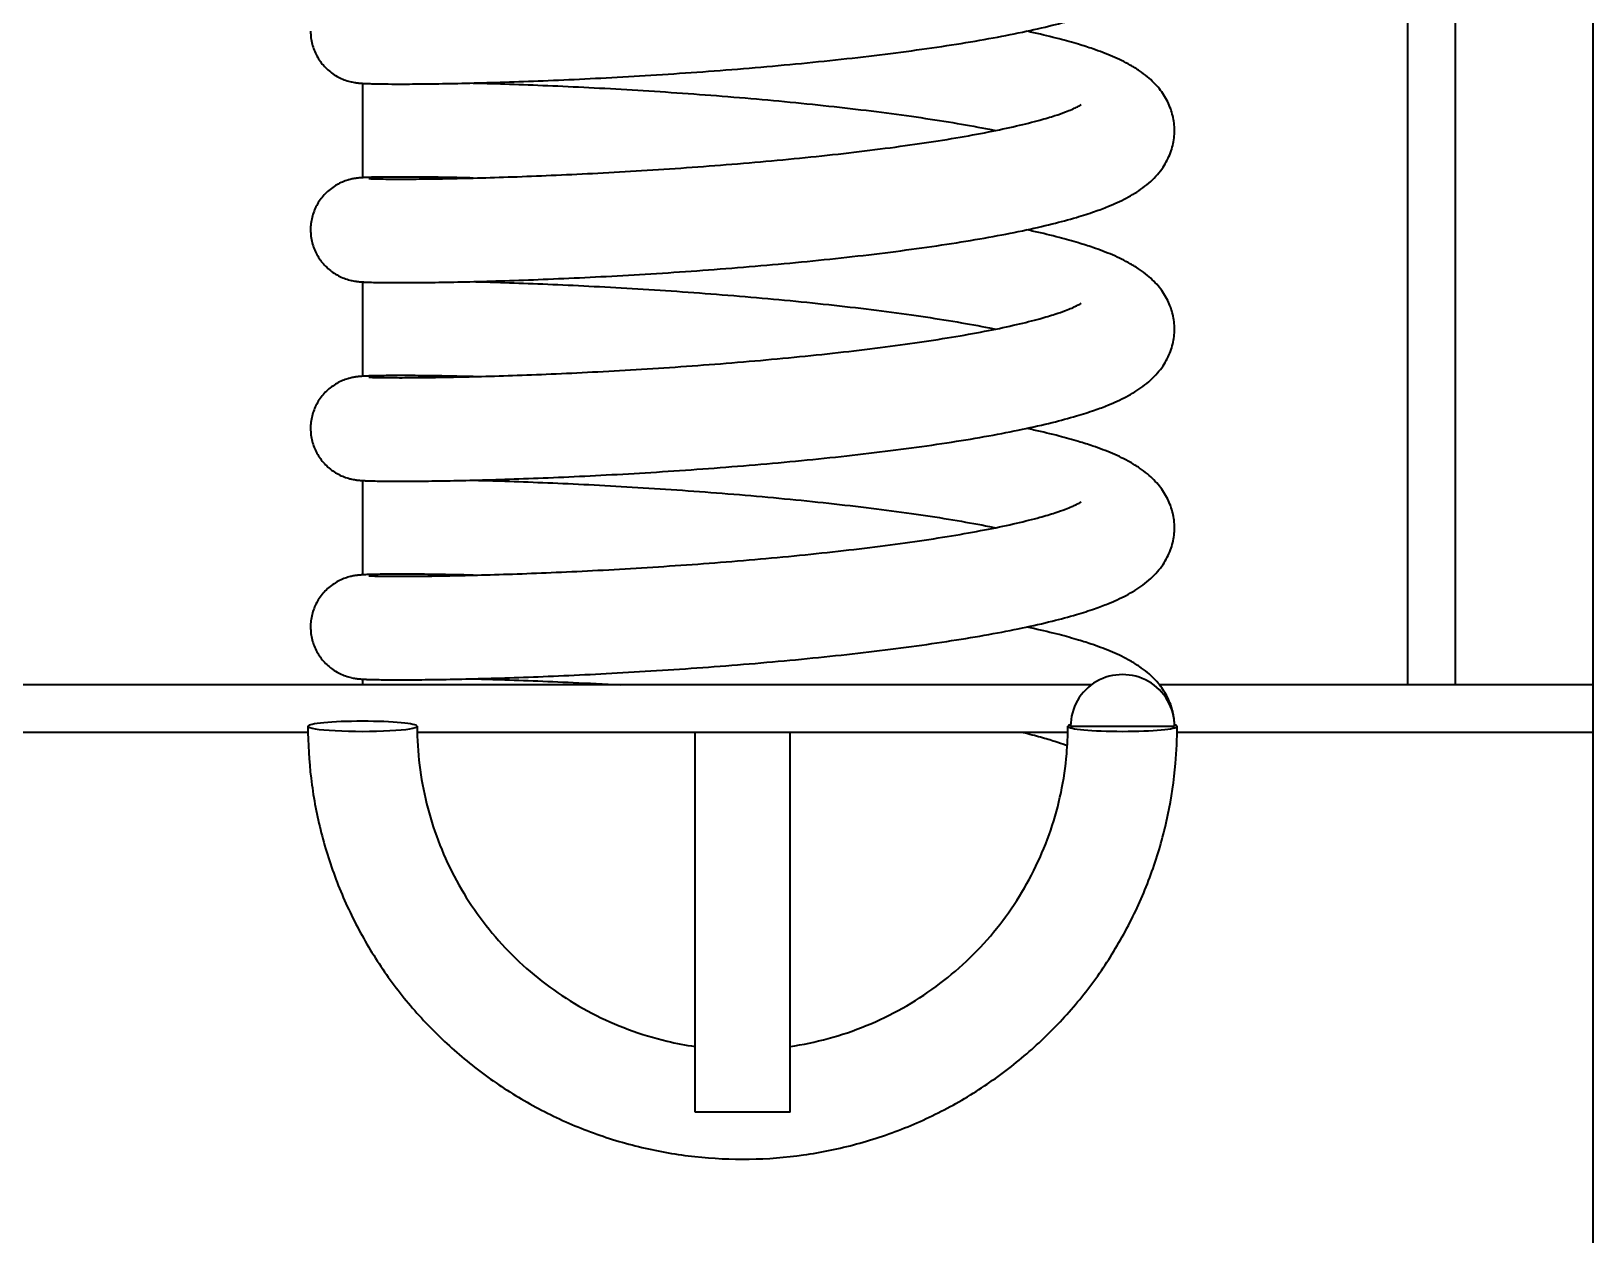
# Model space of a CAD drawing. Header units: millimetres. Extents: x 30271 to 35001, y 5679 to 9007.
# Drawn here: x 33682.4 to 33846.8, y 7754.4 to 7881.1 of the extents above; entities that cross this region are included whole.
import ezdxf

# ---------------------------------------------------------------- set-up
doc = ezdxf.new("R2010")
doc.units = ezdxf.units.MM
doc.linetypes.add('K5LT_BASIC', pattern=[0])

msp = doc.modelspace()

# ---------------------------------------------------------------- linework, layer by layer
at = {"color": 5, "linetype": 'K5LT_BASIC', "lineweight": 40, "ltscale": 0.5}
for p, q in [((33827.311, 8258.577), (33827.311, 7812.278)), ((33832.311, 8258.577), (33832.311, 7812.278)), ((33846.811, 8258.577), (33846.811, 7557.193)), ((33717.311, 7875.621), (33717.311, 7865.685)), ((33717.311, 7854.711), (33717.311, 7844.774)), ((33717.311, 7833.8), (33717.311, 7823.864)), ((33717.311, 7812.89), (33717.311, 7812.278)), ((33794.028, 7812.278), (33277.311, 7812.278)), ((33846.811, 7812.278), (33801.216, 7812.278)), ((33791.841, 7807.922), (33802.781, 7807.922)), ((33711.566, 7807.278), (33277.311, 7807.278)), ((33752.311, 7807.278), (33723.067, 7807.278)), ((33752.311, 7767.278), (33752.311, 7807.278)), ((33762.311, 7807.278), (33752.311, 7807.278)), ((33762.311, 7767.278), (33762.311, 7807.278)), ((33791.555, 7807.278), (33762.311, 7807.278)), ((33846.811, 7807.278), (33803.057, 7807.278)), ((33762.311, 7767.278), (33752.311, 7767.278))]:
    msp.add_line(p, q, dxfattribs=at)
for centre, major_axis, ratio, start_param, end_param in [((33797.311, 7807.922), (5.47, 0), 0.9957282, 0, 3.1415927), ((33717.311, 7807.922), (-5.75, 0), 0.0923331, 3.1415927, 6.2831853), ((33717.311, 7807.922), (-5.75, 0), 0.0923331, 0, 3.1415927), ((33797.311, 7807.922), (5.75, 0), 0.0923331, 2.8499827, 3.1415927), ((33797.311, 7807.922), (5.75, 0), 0.0923331, 3.1415927, 6.2831853), ((33797.311, 7807.922), (5.75, 0), 0.0923331, 0, 0.3144953)]:
    msp.add_ellipse(centre, major_axis=major_axis, ratio=ratio, start_param=start_param, end_param=end_param, dxfattribs=at)
for points, knots in [([(33711.841, 7881.108), (33711.841, 7880.996), (33711.848, 7880.769), (33711.891, 7880.317), (33711.997, 7879.758), (33712.206, 7879.11), (33712.495, 7878.492), (33712.858, 7877.916), (33713.29, 7877.389), (33713.784, 7876.92), (33714.332, 7876.516), (33714.926, 7876.183), (33715.562, 7875.924), (33715.978, 7875.811), (33716.271, 7875.746), (33716.463, 7875.711), (33716.652, 7875.683), (33716.792, 7875.666), (33716.912, 7875.653), (33717.017, 7875.643), (33717.125, 7875.634), (33717.23, 7875.626), (33717.349, 7875.618), (33717.477, 7875.611), (33717.622, 7875.604), (33717.823, 7875.595), (33718.091, 7875.586), (33718.565, 7875.572), (33719.39, 7875.557), (33720.878, 7875.545), (33723.123, 7875.551), (33726.037, 7875.589), (33729.415, 7875.662), (33733.205, 7875.776), (33737.35, 7875.934), (33741.788, 7876.14), (33746.452, 7876.398), (33751.271, 7876.708), (33756.17, 7877.071), (33761.078, 7877.488), (33765.919, 7877.958), (33770.623, 7878.479), (33775.122, 7879.048), (33779.353, 7879.661), (33783.26, 7880.314), (33786.797, 7881), (33789.86, 7881.698), (33792.356, 7882.373), (33794.27, 7882.985), (33795.674, 7883.508), (33796.769, 7883.977), (33797.705, 7884.434), (33798.598, 7884.938), (33799.458, 7885.512), (33800.263, 7886.165), (33800.976, 7886.888), (33801.562, 7887.645), (33802.021, 7888.413), (33802.366, 7889.192), (33802.608, 7889.979), (33802.75, 7890.77), (33802.782, 7891.301), (33802.781, 7891.563)], [0, 0, 0, 0, 0.1550048, 0.3136308, 0.6271879, 0.9408378, 1.2546504, 1.5687281, 1.8832435, 2.198542, 2.5154382, 2.8361973, 3.16823, 3.5372502, 3.5957339, 3.8539141, 4.0759055, 4.2978969, 4.4965531, 4.7083259, 4.9200987, 5.1751686, 5.4031045, 5.7188875, 6.0346706, 6.3501724, 6.981176, 7.610738, 8.869862, 10.7555218, 13.0830505, 15.3992471, 17.7027667, 19.9985619, 22.2887439, 24.5741607, 26.8549573, 29.1307979, 31.4009416, 33.6642426, 35.9190599, 38.1631184, 40.3932713, 42.6051158, 44.7923608, 46.9457361, 49.0510015, 50.9525723, 52.5343585, 53.8006295, 54.7501795, 55.6997295, 56.6489139, 57.5967651, 58.5409489, 59.4010593, 60.1369512, 60.788737, 61.3843375, 61.9426273, 62.4773534, 63, 63, 63, 63]), ([(33802.781, 7870.653), (33802.782, 7870.913), (33802.75, 7871.435), (33802.614, 7872.207), (33802.388, 7872.961), (33802.074, 7873.692), (33801.673, 7874.397), (33801.183, 7875.075), (33800.595, 7875.728), (33799.897, 7876.362), (33799.069, 7876.978), (33798.167, 7877.532), (33797.219, 7878.027), (33796.262, 7878.462), (33795.254, 7878.867), (33794.073, 7879.293), (33792.567, 7879.774), (33790.54, 7880.34), (33788.67, 7880.79), (33787.478, 7881.052), (33787.216, 7881.108)], [0, 0, 0, 0, 0.6899626, 1.3860424, 2.0976221, 2.8382955, 3.6239635, 4.4736916, 5.4139735, 6.479496, 7.7149107, 9.1291725, 10.388491, 11.6478095, 12.9052237, 14.1576778, 15.8206006, 17.8830838, 20.3231246, 21, 21, 21, 21]), ([(33728.943, 7875.655), (33729.715, 7875.636), (33731.715, 7875.579), (33735.202, 7875.458), (33739.441, 7875.275), (33743.931, 7875.044), (33748.599, 7874.761), (33753.371, 7874.426), (33758.171, 7874.04), (33762.921, 7873.602), (33767.545, 7873.116), (33771.969, 7872.586), (33776.121, 7872.016), (33779.933, 7871.414), (33782.461, 7870.952), (33783.736, 7870.696), (33783.946, 7870.653)], [0, 0, 0, 0, 0.9140994, 2.2756218, 3.6321692, 4.9837125, 6.3298944, 7.6700839, 9.0033727, 10.3285297, 11.6439141, 12.9473346, 14.2358278, 15.5053574, 16.7502132, 17, 17, 17, 17]), ([(33717.978, 7865.593), (33717.978, 7865.593), (33717.989, 7865.592), (33718.032, 7865.589), (33718.096, 7865.586), (33718.179, 7865.582), (33718.312, 7865.576), (33718.558, 7865.568), (33719.084, 7865.555), (33720.139, 7865.541), (33721.952, 7865.537), (33724.529, 7865.559), (33727.615, 7865.614), (33731.14, 7865.707), (33735.048, 7865.842), (33739.277, 7866.023), (33743.758, 7866.252), (33748.421, 7866.533), (33753.191, 7866.866), (33757.989, 7867.25), (33762.743, 7867.686), (33767.373, 7868.17), (33771.806, 7868.699), (33775.97, 7869.268), (33779.796, 7869.868), (33783.22, 7870.491), (33786.184, 7871.121), (33788.492, 7871.704), (33790.159, 7872.202), (33791.241, 7872.581), (33791.984, 7872.88), (33792.497, 7873.118), (33792.836, 7873.306), (33792.93, 7873.369), (33792.941, 7873.379)], [0, 0, 0, 0, 0.2187403, 0.4373084, 0.6557973, 0.8742862, 1.0926281, 1.529459, 2.184585, 3.2765418, 4.8526223, 6.4402638, 8.0154972, 9.5827697, 11.1437684, 12.699056, 14.248616, 15.7920513, 17.3272282, 18.8559591, 20.3754279, 21.883772, 23.3785106, 24.856309, 26.3125761, 27.7408204, 29.1316472, 30.4708454, 31.5017861, 32.3752493, 33.0306826, 33.6860135, 34.3413444, 35, 35, 35, 35]), ([(33711.841, 7860.198), (33711.841, 7860.086), (33711.848, 7859.859), (33711.891, 7859.407), (33711.997, 7858.848), (33712.206, 7858.199), (33712.495, 7857.582), (33712.858, 7857.006), (33713.29, 7856.479), (33713.784, 7856.01), (33714.332, 7855.606), (33714.926, 7855.272), (33715.562, 7855.013), (33715.978, 7854.901), (33716.271, 7854.836), (33716.463, 7854.801), (33716.652, 7854.773), (33716.792, 7854.755), (33716.912, 7854.742), (33717.017, 7854.733), (33717.125, 7854.724), (33717.23, 7854.716), (33717.349, 7854.708), (33717.477, 7854.701), (33717.622, 7854.694), (33717.823, 7854.685), (33718.091, 7854.675), (33718.565, 7854.662), (33719.39, 7854.646), (33720.878, 7854.635), (33723.123, 7854.641), (33726.037, 7854.679), (33729.415, 7854.752), (33733.205, 7854.866), (33737.35, 7855.024), (33741.788, 7855.23), (33746.452, 7855.487), (33751.271, 7855.797), (33756.17, 7856.161), (33761.078, 7856.578), (33765.919, 7857.048), (33770.623, 7857.569), (33775.122, 7858.138), (33779.353, 7858.751), (33783.26, 7859.403), (33786.797, 7860.09), (33789.86, 7860.788), (33792.356, 7861.463), (33794.27, 7862.074), (33795.674, 7862.598), (33796.769, 7863.067), (33797.705, 7863.524), (33798.598, 7864.028), (33799.458, 7864.602), (33800.263, 7865.255), (33800.976, 7865.977), (33801.562, 7866.735), (33802.021, 7867.503), (33802.366, 7868.282), (33802.608, 7869.068), (33802.75, 7869.86), (33802.782, 7870.39), (33802.781, 7870.653)], [0, 0, 0, 0, 0.1550048, 0.3136308, 0.6271879, 0.9408378, 1.2546504, 1.5687281, 1.8832435, 2.198542, 2.5154382, 2.8361973, 3.16823, 3.5372502, 3.5957339, 3.8539141, 4.0759055, 4.2978969, 4.4965531, 4.7083259, 4.9200987, 5.1751686, 5.4031045, 5.7188875, 6.0346706, 6.3501724, 6.981176, 7.610738, 8.869862, 10.7555218, 13.0830505, 15.3992471, 17.7027667, 19.9985619, 22.2887439, 24.5741607, 26.8549573, 29.1307979, 31.4009416, 33.6642426, 35.9190599, 38.1631184, 40.3932713, 42.6051158, 44.7923608, 46.9457361, 49.0510015, 50.9525723, 52.5343585, 53.8006295, 54.7501795, 55.6997295, 56.6489139, 57.5967651, 58.5409489, 59.4010593, 60.1369512, 60.788737, 61.3843375, 61.9426273, 62.4773534, 63, 63, 63, 63]), ([(33728.943, 7865.65), (33728.508, 7865.661), (33726.936, 7865.698), (33724.46, 7865.74), (33721.818, 7865.761), (33719.712, 7865.755), (33718.478, 7865.733), (33717.813, 7865.711), (33717.527, 7865.697), (33717.338, 7865.687), (33717.201, 7865.678), (33717.069, 7865.667), (33716.945, 7865.656), (33716.823, 7865.644), (33716.696, 7865.628), (33716.541, 7865.607), (33716.304, 7865.567), (33716.022, 7865.507), (33715.714, 7865.419), (33715.39, 7865.313), (33714.895, 7865.108), (33714.306, 7864.773), (33713.754, 7864.361), (33713.262, 7863.886), (33712.833, 7863.354), (33712.474, 7862.774), (33712.19, 7862.154), (33711.986, 7861.503), (33711.867, 7860.848), (33711.841, 7860.409), (33711.841, 7860.198)], [0, 0, 0, 0, 1.5274861, 5.6364806, 9.7628735, 13.920574, 18.0384505, 19.6431788, 20.7738766, 21.3396902, 21.9053121, 22.4176579, 22.8734143, 23.250307, 23.6027008, 23.9550947, 24.35503, 24.9614733, 25.1024448, 25.3843876, 25.9482734, 26.5331013, 27.1041188, 27.66968, 28.2328203, 28.7947082, 29.3558724, 29.9165901, 30.4770325, 31, 31, 31, 31]), ([(33802.781, 7849.743), (33802.782, 7850.003), (33802.75, 7850.525), (33802.614, 7851.297), (33802.388, 7852.05), (33802.074, 7852.782), (33801.673, 7853.487), (33801.183, 7854.165), (33800.595, 7854.818), (33799.897, 7855.452), (33799.069, 7856.068), (33798.167, 7856.622), (33797.219, 7857.117), (33796.262, 7857.552), (33795.254, 7857.957), (33794.073, 7858.382), (33792.567, 7858.864), (33790.54, 7859.43), (33788.67, 7859.88), (33787.478, 7860.141), (33787.216, 7860.198)], [0, 0, 0, 0, 0.6899626, 1.3860424, 2.0976221, 2.8382955, 3.6239635, 4.4736916, 5.4139735, 6.479496, 7.7149107, 9.1291725, 10.388491, 11.6478095, 12.9052237, 14.1576778, 15.8206006, 17.8830838, 20.3231246, 21, 21, 21, 21]), ([(33728.943, 7854.745), (33729.715, 7854.725), (33731.715, 7854.669), (33735.202, 7854.548), (33739.441, 7854.365), (33743.931, 7854.133), (33748.599, 7853.851), (33753.371, 7853.516), (33758.171, 7853.129), (33762.921, 7852.692), (33767.545, 7852.206), (33771.969, 7851.675), (33776.121, 7851.106), (33779.933, 7850.504), (33782.461, 7850.042), (33783.736, 7849.786), (33783.946, 7849.743)], [0, 0, 0, 0, 0.9140994, 2.2756218, 3.6321692, 4.9837125, 6.3298944, 7.6700839, 9.0033727, 10.3285297, 11.6439141, 12.9473346, 14.2358278, 15.5053574, 16.7502132, 17, 17, 17, 17]), ([(33717.978, 7844.682), (33717.978, 7844.682), (33717.989, 7844.682), (33718.032, 7844.679), (33718.096, 7844.675), (33718.179, 7844.672), (33718.312, 7844.666), (33718.558, 7844.658), (33719.084, 7844.645), (33720.139, 7844.631), (33721.952, 7844.627), (33724.529, 7844.649), (33727.615, 7844.704), (33731.14, 7844.797), (33735.048, 7844.932), (33739.277, 7845.112), (33743.758, 7845.342), (33748.421, 7845.623), (33753.191, 7845.956), (33757.989, 7846.34), (33762.743, 7846.776), (33767.373, 7847.26), (33771.806, 7847.789), (33775.97, 7848.357), (33779.796, 7848.958), (33783.22, 7849.58), (33786.184, 7850.211), (33788.492, 7850.794), (33790.159, 7851.292), (33791.241, 7851.67), (33791.984, 7851.97), (33792.497, 7852.208), (33792.836, 7852.396), (33792.93, 7852.458), (33792.941, 7852.468)], [0, 0, 0, 0, 0.2187403, 0.4373084, 0.6557973, 0.8742862, 1.0926281, 1.529459, 2.184585, 3.2765418, 4.8526223, 6.4402638, 8.0154972, 9.5827697, 11.1437684, 12.699056, 14.248616, 15.7920513, 17.3272282, 18.8559591, 20.3754279, 21.883772, 23.3785106, 24.856309, 26.3125761, 27.7408204, 29.1316472, 30.4708454, 31.5017861, 32.3752493, 33.0306826, 33.6860135, 34.3413444, 35, 35, 35, 35]), ([(33711.841, 7839.287), (33711.841, 7839.175), (33711.848, 7838.949), (33711.891, 7838.497), (33711.997, 7837.938), (33712.206, 7837.289), (33712.495, 7836.672), (33712.858, 7836.095), (33713.29, 7835.568), (33713.784, 7835.1), (33714.332, 7834.696), (33714.926, 7834.362), (33715.562, 7834.103), (33715.978, 7833.991), (33716.271, 7833.926), (33716.463, 7833.89), (33716.652, 7833.862), (33716.792, 7833.845), (33716.912, 7833.832), (33717.017, 7833.822), (33717.125, 7833.813), (33717.23, 7833.806), (33717.349, 7833.798), (33717.477, 7833.791), (33717.622, 7833.783), (33717.823, 7833.775), (33718.091, 7833.765), (33718.565, 7833.752), (33719.39, 7833.736), (33720.878, 7833.724), (33723.123, 7833.731), (33726.037, 7833.768), (33729.415, 7833.842), (33733.205, 7833.955), (33737.35, 7834.113), (33741.788, 7834.32), (33746.452, 7834.577), (33751.271, 7834.887), (33756.17, 7835.251), (33761.078, 7835.668), (33765.919, 7836.138), (33770.623, 7836.659), (33775.122, 7837.228), (33779.353, 7837.841), (33783.26, 7838.493), (33786.797, 7839.179), (33789.86, 7839.878), (33792.356, 7840.552), (33794.27, 7841.164), (33795.674, 7841.688), (33796.769, 7842.157), (33797.705, 7842.613), (33798.598, 7843.118), (33799.458, 7843.691), (33800.263, 7844.344), (33800.976, 7845.067), (33801.562, 7845.825), (33802.021, 7846.593), (33802.366, 7847.371), (33802.608, 7848.158), (33802.75, 7848.95), (33802.782, 7849.48), (33802.781, 7849.743)], [0, 0, 0, 0, 0.1550048, 0.3136308, 0.6271879, 0.9408378, 1.2546504, 1.5687281, 1.8832435, 2.198542, 2.5154382, 2.8361973, 3.16823, 3.5372502, 3.5957339, 3.8539141, 4.0759055, 4.2978969, 4.4965531, 4.7083259, 4.9200987, 5.1751686, 5.4031045, 5.7188875, 6.0346706, 6.3501724, 6.981176, 7.610738, 8.869862, 10.7555218, 13.0830505, 15.3992471, 17.7027667, 19.9985619, 22.2887439, 24.5741607, 26.8549573, 29.1307979, 31.4009416, 33.6642426, 35.9190599, 38.1631184, 40.3932713, 42.6051158, 44.7923608, 46.9457361, 49.0510015, 50.9525723, 52.5343585, 53.8006295, 54.7501795, 55.6997295, 56.6489139, 57.5967651, 58.5409489, 59.4010593, 60.1369512, 60.788737, 61.3843375, 61.9426273, 62.4773534, 63, 63, 63, 63]), ([(33728.943, 7844.74), (33728.508, 7844.751), (33726.936, 7844.787), (33724.46, 7844.83), (33721.818, 7844.851), (33719.712, 7844.845), (33718.478, 7844.823), (33717.813, 7844.8), (33717.527, 7844.787), (33717.338, 7844.776), (33717.201, 7844.767), (33717.069, 7844.757), (33716.945, 7844.746), (33716.823, 7844.733), (33716.696, 7844.718), (33716.541, 7844.696), (33716.304, 7844.657), (33716.022, 7844.596), (33715.714, 7844.508), (33715.39, 7844.403), (33714.895, 7844.197), (33714.306, 7843.863), (33713.754, 7843.451), (33713.262, 7842.976), (33712.833, 7842.444), (33712.474, 7841.864), (33712.19, 7841.244), (33711.986, 7840.593), (33711.867, 7839.937), (33711.841, 7839.499), (33711.841, 7839.287)], [0, 0, 0, 0, 1.5274861, 5.6364806, 9.7628735, 13.920574, 18.0384505, 19.6431788, 20.7738766, 21.3396902, 21.9053121, 22.4176579, 22.8734143, 23.250307, 23.6027008, 23.9550947, 24.35503, 24.9614733, 25.1024448, 25.3843876, 25.9482734, 26.5331013, 27.1041188, 27.66968, 28.2328203, 28.7947082, 29.3558724, 29.9165901, 30.4770325, 31, 31, 31, 31]), ([(33802.781, 7828.832), (33802.782, 7829.092), (33802.75, 7829.614), (33802.614, 7830.386), (33802.388, 7831.14), (33802.074, 7831.871), (33801.673, 7832.576), (33801.183, 7833.255), (33800.595, 7833.908), (33799.897, 7834.541), (33799.069, 7835.157), (33798.167, 7835.712), (33797.219, 7836.206), (33796.262, 7836.641), (33795.254, 7837.047), (33794.073, 7837.472), (33792.567, 7837.954), (33790.54, 7838.52), (33788.67, 7838.969), (33787.478, 7839.231), (33787.216, 7839.287)], [0, 0, 0, 0, 0.6899626, 1.3860424, 2.0976221, 2.8382955, 3.6239635, 4.4736916, 5.4139735, 6.479496, 7.7149107, 9.1291725, 10.388491, 11.6478095, 12.9052237, 14.1576778, 15.8206006, 17.8830838, 20.3231246, 21, 21, 21, 21]), ([(33728.943, 7833.835), (33729.715, 7833.815), (33731.715, 7833.759), (33735.202, 7833.637), (33739.441, 7833.455), (33743.931, 7833.223), (33748.599, 7832.94), (33753.371, 7832.606), (33758.171, 7832.219), (33762.921, 7831.782), (33767.545, 7831.296), (33771.969, 7830.765), (33776.121, 7830.195), (33779.933, 7829.594), (33782.461, 7829.131), (33783.736, 7828.875), (33783.946, 7828.832)], [0, 0, 0, 0, 0.9140994, 2.2756218, 3.6321692, 4.9837125, 6.3298944, 7.6700839, 9.0033727, 10.3285297, 11.6439141, 12.9473346, 14.2358278, 15.5053574, 16.7502132, 17, 17, 17, 17]), ([(33717.978, 7823.772), (33717.978, 7823.772), (33717.989, 7823.771), (33718.032, 7823.769), (33718.096, 7823.765), (33718.179, 7823.761), (33718.312, 7823.756), (33718.558, 7823.748), (33719.084, 7823.735), (33720.139, 7823.72), (33721.952, 7823.716), (33724.529, 7823.739), (33727.615, 7823.794), (33731.14, 7823.886), (33735.048, 7824.021), (33739.277, 7824.202), (33743.758, 7824.432), (33748.421, 7824.713), (33753.191, 7825.045), (33757.989, 7825.43), (33762.743, 7825.865), (33767.373, 7826.35), (33771.806, 7826.879), (33775.97, 7827.447), (33779.796, 7828.048), (33783.22, 7828.67), (33786.184, 7829.301), (33788.492, 7829.883), (33790.159, 7830.382), (33791.241, 7830.76), (33791.984, 7831.06), (33792.497, 7831.298), (33792.836, 7831.485), (33792.93, 7831.548), (33792.941, 7831.558)], [0, 0, 0, 0, 0.2187403, 0.4373084, 0.6557973, 0.8742862, 1.0926281, 1.529459, 2.184585, 3.2765418, 4.8526223, 6.4402638, 8.0154972, 9.5827697, 11.1437684, 12.699056, 14.248616, 15.7920513, 17.3272282, 18.8559591, 20.3754279, 21.883772, 23.3785106, 24.856309, 26.3125761, 27.7408204, 29.1316472, 30.4708454, 31.5017861, 32.3752493, 33.0306826, 33.6860135, 34.3413444, 35, 35, 35, 35]), ([(33711.841, 7818.377), (33711.841, 7818.265), (33711.848, 7818.038), (33711.891, 7817.586), (33711.997, 7817.027), (33712.206, 7816.379), (33712.495, 7815.761), (33712.858, 7815.185), (33713.29, 7814.658), (33713.784, 7814.189), (33714.332, 7813.785), (33714.926, 7813.452), (33715.562, 7813.193), (33715.978, 7813.081), (33716.271, 7813.015), (33716.463, 7812.98), (33716.652, 7812.952), (33716.792, 7812.935), (33716.912, 7812.922), (33717.017, 7812.912), (33717.125, 7812.903), (33717.23, 7812.895), (33717.349, 7812.888), (33717.477, 7812.88), (33717.622, 7812.873), (33717.823, 7812.864), (33718.091, 7812.855), (33718.565, 7812.841), (33719.39, 7812.826), (33720.878, 7812.814), (33723.123, 7812.821), (33726.037, 7812.858), (33729.415, 7812.931), (33733.205, 7813.045), (33737.35, 7813.203), (33741.788, 7813.41), (33746.452, 7813.667), (33751.271, 7813.977), (33756.17, 7814.34), (33761.078, 7814.757), (33765.919, 7815.228), (33770.623, 7815.748), (33775.122, 7816.317), (33779.353, 7816.93), (33783.26, 7817.583), (33786.797, 7818.269), (33789.86, 7818.968), (33792.356, 7819.642), (33794.27, 7820.254), (33795.674, 7820.778), (33796.769, 7821.247), (33797.705, 7821.703), (33798.598, 7822.208), (33799.458, 7822.781), (33800.263, 7823.434), (33800.976, 7824.157), (33801.562, 7824.914), (33802.021, 7825.682), (33802.366, 7826.461), (33802.608, 7827.248), (33802.75, 7828.039), (33802.782, 7828.57), (33802.781, 7828.832)], [0, 0, 0, 0, 0.1550048, 0.3136308, 0.6271879, 0.9408378, 1.2546504, 1.5687281, 1.8832435, 2.198542, 2.5154382, 2.8361973, 3.16823, 3.5372502, 3.5957339, 3.8539141, 4.0759055, 4.2978969, 4.4965531, 4.7083259, 4.9200987, 5.1751686, 5.4031045, 5.7188875, 6.0346706, 6.3501724, 6.981176, 7.610738, 8.869862, 10.7555218, 13.0830505, 15.3992471, 17.7027667, 19.9985619, 22.2887439, 24.5741607, 26.8549573, 29.1307979, 31.4009416, 33.6642426, 35.9190599, 38.1631184, 40.3932713, 42.6051158, 44.7923608, 46.9457361, 49.0510015, 50.9525723, 52.5343585, 53.8006295, 54.7501795, 55.6997295, 56.6489139, 57.5967651, 58.5409489, 59.4010593, 60.1369512, 60.788737, 61.3843375, 61.9426273, 62.4773534, 63, 63, 63, 63]), ([(33728.943, 7823.83), (33728.508, 7823.841), (33726.936, 7823.877), (33724.46, 7823.92), (33721.818, 7823.941), (33719.712, 7823.934), (33718.478, 7823.912), (33717.813, 7823.89), (33717.527, 7823.877), (33717.338, 7823.866), (33717.201, 7823.857), (33717.069, 7823.847), (33716.945, 7823.836), (33716.823, 7823.823), (33716.696, 7823.808), (33716.541, 7823.786), (33716.304, 7823.747), (33716.022, 7823.686), (33715.714, 7823.598), (33715.39, 7823.493), (33714.895, 7823.287), (33714.306, 7822.952), (33713.754, 7822.54), (33713.262, 7822.065), (33712.833, 7821.534), (33712.474, 7820.954), (33712.19, 7820.333), (33711.986, 7819.683), (33711.867, 7819.027), (33711.841, 7818.589), (33711.841, 7818.377)], [0, 0, 0, 0, 1.5274861, 5.6364806, 9.7628735, 13.920574, 18.0384505, 19.6431788, 20.7738766, 21.3396902, 21.9053121, 22.4176579, 22.8734143, 23.250307, 23.6027008, 23.9550947, 24.35503, 24.9614733, 25.1024448, 25.3843876, 25.9482734, 26.5331013, 27.1041188, 27.66968, 28.2328203, 28.7947082, 29.3558724, 29.9165901, 30.4770325, 31, 31, 31, 31]), ([(33802.781, 7807.922), (33802.782, 7808.182), (33802.75, 7808.704), (33802.614, 7809.476), (33802.388, 7810.23), (33802.074, 7810.961), (33801.673, 7811.666), (33801.183, 7812.344), (33800.595, 7812.997), (33799.897, 7813.631), (33799.069, 7814.247), (33798.167, 7814.801), (33797.219, 7815.296), (33796.262, 7815.731), (33795.254, 7816.137), (33794.073, 7816.562), (33792.567, 7817.044), (33790.54, 7817.609), (33788.67, 7818.059), (33787.478, 7818.321), (33787.216, 7818.377)], [0, 0, 0, 0, 0.6899626, 1.3860424, 2.0976221, 2.8382955, 3.6239635, 4.4736916, 5.4139735, 6.479496, 7.7149107, 9.1291725, 10.388491, 11.6478095, 12.9052237, 14.1576778, 15.8206006, 17.8830838, 20.3231246, 21, 21, 21, 21]), ([(33728.943, 7812.924), (33729.715, 7812.905), (33731.715, 7812.848), (33735.202, 7812.727), (33739.579, 7812.538), (33742.734, 7812.374), (33744.42, 7812.278)], [0, 0, 0, 0, 1.2507024, 3.1135844, 4.9696593, 7, 7, 7, 7]), ([(33711.561, 7807.922), (33711.561, 7806.093), (33711.783, 7802.435), (33712.774, 7797.026), (33714.411, 7791.77), (33716.675, 7786.742), (33719.536, 7782.012), (33722.959, 7777.65), (33726.898, 7773.722), (33731.303, 7770.286), (33736.115, 7767.401), (33741.268, 7765.114), (33746.691, 7763.468), (33752.304, 7762.498), (33758.026, 7762.229), (33763.743, 7762.675), (33769.345, 7763.826), (33774.733, 7765.651), (33779.827, 7768.112), (33784.556, 7771.164), (33788.857, 7774.754), (33792.671, 7778.823), (33795.95, 7783.308), (33798.652, 7788.141), (33800.744, 7793.251), (33802.2, 7798.565), (33802.926, 7803.487), (33803.062, 7806.619), (33803.061, 7807.922)], [0, 0, 0, 0, 1.1108265, 2.2219714, 3.3341068, 4.4478786, 5.5639263, 6.6828682, 7.8052988, 8.9317887, 10.0628752, 11.1990561, 12.3407894, 13.4884829, 14.6424861, 15.8003564, 16.9527456, 18.0988746, 19.2391136, 20.3738896, 21.5036783, 22.6289974, 23.7503997, 24.8684649, 25.9838026, 27.0970426, 28.2088252, 29, 29, 29, 29]), ([(33723.061, 7807.922), (33723.061, 7806.556), (33723.227, 7803.825), (33723.967, 7799.785), (33725.19, 7795.859), (33726.881, 7792.102), (33729.02, 7788.567), (33731.579, 7785.305), (33734.526, 7782.366), (33737.822, 7779.794), (33741.425, 7777.633), (33745.285, 7775.92), (33748.947, 7774.809), (33751.32, 7774.353), (33752.311, 7774.208)], [0, 0, 0, 0, 1.2664984, 2.5333698, 3.8014354, 5.0714751, 6.3442433, 7.6204752, 8.9008702, 10.1860813, 11.4767161, 12.7733323, 14.0764274, 15, 15, 15, 15]), ([(33762.311, 7774.208), (33763.66, 7774.406), (33766.389, 7774.974), (33770.365, 7776.321), (33774.182, 7778.164), (33777.723, 7780.449), (33780.942, 7783.136), (33783.796, 7786.18), (33786.248, 7789.534), (33788.267, 7793.146), (33789.831, 7796.965), (33790.918, 7800.935), (33791.46, 7804.61), (33791.562, 7806.949), (33791.561, 7807.922)], [0, 0, 0, 0, 1.2568407, 2.5650762, 3.8664705, 5.1614791, 6.4506224, 7.7344797, 9.0136824, 10.2889027, 11.5608518, 12.8302779, 14.0979551, 15, 15, 15, 15]), ([(33786.848, 7807.278), (33787.503, 7807.119), (33788.707, 7806.807), (33790.184, 7806.364), (33791.048, 7806.062), (33791.434, 7805.913), (33791.5, 7805.887)], [0, 0, 0, 0, 2.3455419, 4.5900288, 6.5777546, 7, 7, 7, 7])]:
    msp.add_open_spline(points, degree=3, knots=knots, dxfattribs=at)
msp.add_open_spline([(33791.841, 7807.922), (33791.841, 7807.973), (33791.829, 7808.024), (33791.804, 7808.075)], degree=3, dxfattribs=at)

doc.saveas('drawing.dxf')
